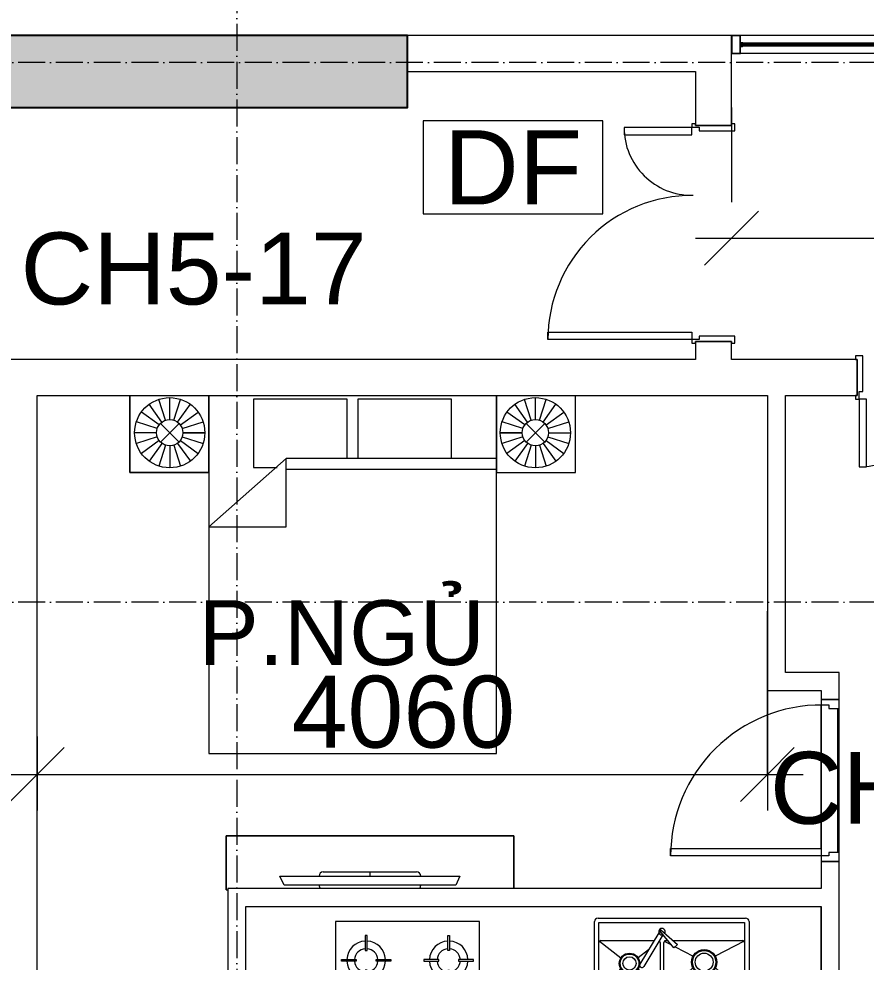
# Model space of a CAD drawing. Header units: millimetres. Extents: x -20144 to 122974, y -38328 to 48263.
# Drawn here: x 9239 to 13950, y 6450 to 11693 of the extents above; entities that cross this region are included whole.
import ezdxf
from ezdxf.enums import TextEntityAlignment as Align

# ---------------------------------------------------------------- set-up
doc = ezdxf.new("R2010")
doc.units = ezdxf.units.MM
doc.linetypes.add('Grid Line', pattern=[4.2, 3, -0.6, 0, -0.6])
for name, color, linetype, lineweight in [('CHU', 181, 'Continuous', 5), ('CUA', 31, 'Continuous', 9), ('DIM', 1, 'Continuous', 5), ('DIM-200', 1, 'Continuous', 5), ('NET-CAT', 3, 'Continuous', 15), ('NET-THAY', 2, 'Continuous', 9), ('THIET BI', 44, 'Continuous', 5), ('TRUC', 225, 'Continuous', 5), ('X-COT HAM$0$LC.HA', 8, 'Continuous', 9), ('Y-GHI CHU PCCC$0$Z-CT1-GHI CHU TT$0$KI-HIEU', 6, 'Continuous', 13)]:
    doc.layers.add(name, color=color, linetype=linetype, lineweight=lineweight)
doc.styles.add('Arial_3', font='arial_1.ttf', dxfattribs={"height": 400})
doc.styles.add('Arial_4', font='arial_1.ttf', dxfattribs={"height": 360})
doc.styles.add('Arial_5', font='arial_1.ttf', dxfattribs={"height": 400})
doc.styles.add('Y-GHI CHU PCCC$0$Arial', font='arial_1.ttf')
doc.dimstyles.new('Diagonal_-_2mm_Arial', dxfattribs={"dimscale": 304.8, "dimtxt": 408.10376, "dimasz": 0.984252, "dimexe": 0.656168, "dimexo": 4.593176, "dimgap": 0.098425, "dimtad": 1, "dimdec": 0, "dimzin": 0, "dimdsep": 46, "dimtxsty": 'Arial_3', "dimblk1": 'OBLIQUE', "dimblk2": 'OBLIQUE', "dimsah": 1, "dimcen": 0.09, "dimdle": 0.656168, "dimazin": 0, "dimtfac": 1, "dimtdec": 4, "dimtix": 1, "dimtmove": 0, "dimatfit": 3, "dimfxl": 1, "dimtvp": 1, "dimtolj": 1, "dimtzin": 0, "dimlwd": 9, "dimlwe": 9, "dimarcsym": 2})

# ---------------------------------------------------------------- blocks, each defined once
blk = doc.blocks.new('ALC1807-ASCENT PLAZA-KET CAU_rvt-1-MẶT BẰNG TẦNG 5 ĐẾN TẦNG 22')
at = {"layer": 'X-COT HAM$0$LC.HA'}
h = blk.add_hatch(color=256, dxfattribs=at)
h.dxf.hatch_style = 1
h.paths.add_polyline_path([(9050.5, 11599.9), (9050.5, 11199.9), (11400.5, 11199.9), (11400.5, 11599.9)])
at = {"ltscale": 1000}
blk.add_lwpolyline([(9050.5, 11599.9), (9050.5, 11199.9), (11400.5, 11199.9), (11400.5, 11599.9)], close=True, dxfattribs=at)
blk = doc.blocks.new('CUA VAO CAN HO - Type 1-1365942-MẶT BẰNG TẦNG 5 ĐẾN TẦNG 22')
at = {"layer": 'CUA'}
for p, q in [((-487.5, 922.3), (-447.5, 922.3)), ((-487.5, 122.3), (-487.5, 922.3)), ((-447.5, 922.3), (-447.5, 122.3)), ((650.5, 499.3), (650.5, 122.3)), ((690.5, 499.3), (650.5, 499.3)), ((690.5, 122.3), (690.5, 499.3)), ((-447.5, 122.3), (-487.5, 122.3)), ((650.5, 122.3), (690.5, 122.3))]:
    blk.add_line(p, q, dxfattribs=at)
at = {"layer": 'CUA', "lineweight": 5}
for p, q in [((-488.5, 122.3), (-508.5, 122.3)), ((-508.5, 122.3), (-508.5, 102.3)), ((-488.5, 81.3), (-488.5, 122.3)), ((711.5, 122.3), (691.5, 122.3)), ((691.5, 122.3), (691.5, 81.3)), ((711.5, 102.3), (711.5, 122.3)), ((-508.5, 102.3), (-498.5, 102.3)), ((-498.5, 102.3), (-498.5, -97.7)), ((-468.5, 81.3), (-488.5, 81.3)), ((-468.5, -117.7), (-468.5, 81.3)), ((691.5, 81.3), (671.5, 81.3)), ((671.5, 81.3), (671.5, -117.7)), ((701.5, -97.7), (701.5, 102.3)), ((701.5, 102.3), (711.5, 102.3)), ((-498.5, -97.7), (-508.5, -97.7)), ((-508.5, -97.7), (-508.5, -117.7)), ((711.5, -97.7), (701.5, -97.7)), ((711.5, -117.7), (711.5, -97.7)), ((-508.5, -117.7), (-468.5, -117.7)), ((671.5, -117.7), (711.5, -117.7))]:
    blk.add_line(p, q, dxfattribs=at)
for centre, radius, start, end in [((-487.5, 122.3), 800, 359.5, 90), ((690.5, 122.3), 377, 90, 180.5)]:
    blk.add_arc(centre, radius, start, end, dxfattribs=at)
blk = doc.blocks.new('X-GIUONG1 - X-GIUONG-V47-MẶT BẰNG TẦNG 5 ĐẾN TẦNG 22')
at = {"layer": 'THIET BI'}
for p, q in [((-1239, -10), (-1239, -439)), ((-1239, -439), (-1239, -10)), ((-1039.2, -147.8), (-1076.9, -31.8)), ((-1016.6, -144.2), (-1016.6, -22.2)), ((-993.9, -147.8), (-956.3, -31.8)), ((-800, -439), (-800, -10)), ((-800, -10), (-800, -2000)), ((-800, -10), (-800, -439)), ((-800, -10), (-800, -2000)), ((-550, -30), (-550, -410)), ((-30, -30), (-550, -30)), ((-30, -360), (-30, -30)), ((30, -30), (30, -360)), ((550, -30), (30, -30)), ((550, -360), (550, -30)), ((800, -10), (800, -439)), ((800, -2000), (800, -10)), ((800, -10), (800, -439)), ((800, -2000), (800, -10)), ((993.9, -147.8), (956.3, -31.8)), ((1016.6, -144.2), (1016.6, -22.2)), ((1039.2, -147.8), (1076.9, -31.8)), ((1239, -439), (1239, -10)), ((1239, -439), (1239, -10)), ((-1075.8, -174.4), (-1174.4, -102.7)), ((-1059.6, -158.2), (-1131.2, -59.5)), ((-973.5, -158.2), (-901.9, -59.5)), ((-957.4, -174.4), (-858.7, -102.7)), ((957.4, -174.4), (858.7, -102.7)), ((973.5, -158.2), (901.9, -59.5)), ((1059.6, -158.2), (1131.2, -59.5)), ((1075.8, -174.4), (1174.4, -102.7)), ((-1086.1, -194.8), (-1202.1, -157.1)), ((-947, -194.8), (-831, -157.1)), ((947, -194.8), (831, -157.1)), ((1086.1, -194.8), (1202.1, -157.1)), ((-1068.3, -269.1), (-964.8, -165.6)), ((-1068.3, -165.6), (-964.8, -269.1)), ((1068.3, -269.1), (964.8, -165.6)), ((1068.3, -165.6), (964.8, -269.1)), ((-1089.7, -217.4), (-1211.7, -217.4)), ((-1086.1, -240), (-1202.1, -277.7)), ((-1075.8, -260.4), (-1174.4, -332.1)), ((-957.4, -260.4), (-858.7, -332.1)), ((-947, -240), (-831, -277.7)), ((-943.4, -217.4), (-821.4, -217.4)), ((-821.4, -217.4), (-943.4, -217.4)), ((943.4, -217.4), (821.4, -217.4)), ((821.4, -217.4), (943.4, -217.4)), ((947, -240), (831, -277.7)), ((957.4, -260.4), (858.7, -332.1)), ((1075.8, -260.4), (1174.4, -332.1)), ((1086.1, -240), (1202.1, -277.7)), ((1089.7, -217.4), (1211.7, -217.4)), ((-1059.6, -276.6), (-1131.2, -375.2)), ((-1039.2, -287), (-1076.9, -402.9)), ((-1016.6, -290.5), (-1016.6, -412.5)), ((-993.9, -287), (-956.3, -402.9)), ((-973.5, -276.6), (-901.9, -375.2)), ((973.5, -276.6), (901.9, -375.2)), ((993.9, -287), (956.3, -402.9)), ((1016.6, -290.5), (1016.6, -412.5)), ((1039.2, -287), (1076.9, -402.9)), ((1059.6, -276.6), (1131.2, -375.2)), ((-370, -360), (-800, -740)), ((-370, -740), (-370, -360)), ((800, -360), (-370, -360)), ((-550, -410), (-420, -410)), ((-1239, -439), (-800, -439)), ((-800, -439), (-1239, -439)), ((-370, -420), (800, -420)), ((800, -439), (1239, -439)), ((800, -439), (1239, -439)), ((-800, -740), (-370, -740)), ((-800, -2000), (800, -2000)), ((-800, -2000), (800, -2000))]:
    blk.add_line(p, q, dxfattribs=at)
for centre, radius in [((-1016.6, -217.4), 195.1), ((1016.6, -217.4), 195.1), ((-1016.6, -217.4), 73.2), ((1016.6, -217.4), 73.2)]:
    blk.add_circle(centre, radius, dxfattribs=at)
blk = doc.blocks.new('X-BEP - X-BEP-1366087-MẶT BẰNG TẦNG 5 ĐẾN TẦNG 22')
at = {"layer": 'THIET BI'}
for p, q in [((3208.6, -600), (3208.6, 0)), ((3208.6, 0), (3208.6, -600)), ((508.6, -84.6), (508.6, -554.6)), ((1308.6, -84.6), (508.6, -84.6)), ((1308.6, -554.6), (1308.6, -84.6)), ((1948.6, -515), (1948.6, -85)), ((1968.6, -65), (2788.6, -65)), ((1973.6, -90), (2783.6, -90)), ((1973.6, -510), (1973.6, -90)), ((2783.6, -90), (2783.6, -510)), ((2808.6, -85), (2808.6, -515)), ((2305.8, -147.7), (2201.1, -322)), ((2390.9, -230.2), (2311.5, -136.1)), ((2318, -130.2), (2409.5, -212.3)), ((674.1, -162.5), (674.1, -245)), ((684.1, -162.5), (674.1, -162.5)), ((684.1, -245), (684.1, -162.5)), ((1133.1, -245), (1133.1, -162.5)), ((1133.1, -162.5), (1143.1, -162.5)), ((1143.1, -162.5), (1143.1, -245)), ((1976.5, -192.9), (2095.4, -286.6)), ((1983.6, -190), (2280.4, -190)), ((2328.1, -158.1), (2222.5, -333.8)), ((2310.7, -192.9), (2304, -198.2)), ((2313.6, -200), (2313.6, -480)), ((2333.6, -480), (2333.6, -200)), ((2336.5, -192.9), (2377.9, -214.7)), ((2343.6, -190), (2357, -190)), ((2384.6, -190), (2773.6, -190)), ((2780.7, -192.9), (2620.5, -277.4)), ((2783.6, -200), (2783.6, -480)), ((674.1, -245), (684.1, -245)), ((1143.1, -245), (1133.1, -245)), ((2249.8, -241), (2191.8, -286.6)), ((2409.5, -212.3), (2390.9, -230.2)), ((2396.7, -224.6), (2496.7, -277.4)), ((541.6, -295), (624.1, -295)), ((541.6, -305), (541.6, -295)), ((624.1, -305), (541.6, -305)), ((624.1, -295), (624.1, -305)), ((734.2, -305), (734.2, -295)), ((734.2, -295), (816.6, -295)), ((816.6, -305), (734.2, -305)), ((816.6, -295), (816.6, -305)), ((1000.6, -295), (1000.6, -305)), ((1083.1, -295), (1000.6, -295)), ((1000.6, -305), (1083.1, -305)), ((1083.1, -305), (1083.1, -295)), ((1193.1, -295), (1193.1, -305)), ((1275.6, -295), (1193.1, -295)), ((1193.1, -305), (1275.6, -305)), ((1275.6, -305), (1275.6, -295)), ((684.1, -355), (674.1, -355)), ((674.1, -355), (674.1, -437.5)), ((684.1, -437.5), (684.1, -355)), ((1133.1, -355), (1143.1, -355)), ((1133.1, -437.5), (1133.1, -355)), ((1143.1, -355), (1143.1, -437.5)), ((1976.5, -487.1), (2095.7, -347.8)), ((2310.7, -487.1), (2191.6, -347.8)), ((2336.5, -487.1), (2496.4, -342)), ((2780.7, -487.1), (2620.9, -342)), ((674.1, -437.5), (684.1, -437.5)), ((1143.1, -437.5), (1133.1, -437.5)), ((785.7, -496.7), (791.5, -496.7)), ((785.7, -536), (785.7, -496.7)), ((791.5, -496.7), (791.5, -536)), ((865.7, -496.7), (871.5, -496.7)), ((865.7, -536), (865.7, -496.7)), ((871.5, -496.7), (871.5, -536)), ((945.7, -496.7), (951.5, -496.7)), ((945.7, -536), (945.7, -496.7)), ((951.5, -496.7), (951.5, -536)), ((1025.7, -496.7), (1031.5, -496.7)), ((1025.7, -536), (1025.7, -496.7)), ((1031.5, -496.7), (1031.5, -536)), ((2783.6, -510), (1973.6, -510)), ((2303.6, -490), (1983.6, -490)), ((2773.6, -490), (2343.6, -490)), ((508.6, -554.6), (1308.6, -554.6)), ((791.5, -536), (785.7, -536)), ((871.5, -536), (865.7, -536)), ((951.5, -536), (945.7, -536)), ((1031.5, -536), (1025.7, -536)), ((2788.6, -535), (1968.6, -535)), ((10, -600), (3208.6, -600)), ((3208.6, -600), (10, -600))]:
    blk.add_line(p, q, dxfattribs=at)
for centre, radius in [((2143.6, -317), 57), ((2558.6, -310), 70), ((2558.6, -310), 65), ((2558.6, -310), 50), ((2143.6, -317), 52), ((2143.6, -317), 37)]:
    blk.add_circle(centre, radius, dxfattribs=at)
for centre, radius, start, end in [((1968.6, -85), 20, 90, 180), ((2788.6, -85), 20, 360, 90), ((2323.6, -140.5), 18.1, 330.6092, 289.5069), ((2318.5, -137.3), 7.15, 94.3974, 170.1542), ((679.1, -300), 107.5, 92.6659, 177.3341), ((679.1, -300), 107.5, 2.6659, 87.3341), ((1138.1, -300), 107.5, 92.6659, 177.3341), ((1138.1, -300), 107.5, 2.6659, 87.3341), ((1983.6, -200), 10, 90, 180), ((2303.6, -200), 10, 0, 62.411), ((2343.6, -200), 10, 90, 180), ((2773.6, -200), 10, 0, 90), ((679.1, -300), 65, 94.4117, 175.5883), ((679.1, -300), 65, 4.4117, 85.5883), ((1138.1, -300), 65, 94.4117, 175.5883), ((1138.1, -300), 65, 4.4117, 85.5883), ((679.1, -300), 107.5, 182.6659, 267.3341), ((679.1, -300), 65, 184.4117, 265.5883), ((679.1, -300), 65, 274.4117, 355.5883), ((679.1, -300), 107.5, 272.6659, 357.3341), ((1138.1, -300), 107.5, 182.6659, 267.3341), ((1138.1, -300), 65, 184.4117, 265.5883), ((1138.1, -300), 65, 274.4117, 355.5883), ((1138.1, -300), 107.5, 272.6659, 357.3341), ((2211.9, -327.7), 12.2, 152.0442, 329.8501), ((788.6, -516.3), 14.9, 101.2431, 258.7569), ((788.6, -516.3), 14.9, 281.2431, 78.7569), ((868.6, -516.3), 14.9, 101.2431, 258.7569), ((868.6, -516.3), 14.9, 281.2431, 78.7569), ((948.6, -516.3), 14.9, 101.2431, 258.7569), ((948.6, -516.3), 14.9, 281.2431, 78.7569), ((1028.6, -516.3), 14.9, 101.2431, 258.7569), ((1028.6, -516.3), 14.9, 281.2431, 78.7569), ((1968.6, -515), 20, 180, 270), ((1983.6, -480), 10, 180, 270), ((2303.6, -480), 10, 270, 0), ((2343.6, -480), 10, 180, 270), ((2773.6, -480), 10, 270, 0), ((2788.6, -515), 20, 270, 0)]:
    blk.add_arc(centre, radius, start, end, dxfattribs=at)
blk = doc.blocks.new('X-TV1 - X-TV 3-1305659-MẶT BẰNG TẦNG 5 ĐẾN TẦNG 22')
at = {"layer": 'THIET BI'}
for p, q in [((1600, 300), (0, 300)), ((0, 300), (0, 0)), ((0, 300), (1600, 300)), ((0, 0), (0, 300)), ((1600, 7.7), (1600, 300)), ((1600, 300), (1600, 7.7)), ((300, 75), (1300, 75)), ((322.5, 25), (300, 75)), ((540, 100), (1060, 100)), ((800, 100), (800, 75)), ((1300, 75), (1277.5, 25)), ((1277.5, 25), (322.5, 25)), ((0, 0), (10, 0))]:
    blk.add_line(p, q, dxfattribs=at)
for centre, start_param, end_param in [((540, 75), 0, 1.570796), ((1060, 75), 4.712389, 6.283185), ((540, 25), 1.570796, 2.33861), ((1060, 25), 3.944575, 4.712389)]:
    blk.add_ellipse(centre, major_axis=(0, 25), ratio=0.9, start_param=start_param, end_param=end_param, dxfattribs=at)
blk = doc.blocks.new('CUA PHONG NGU - Type 1-1365721-MẶT BẰNG TẦNG 5 ĐẾN TẦNG 22')
at = {"layer": 'CUA'}
for p, q in [((-317.5, 890.3), (-277.5, 890.3)), ((-317.5, 52.3), (-317.5, 890.3)), ((-277.5, 890.3), (-277.5, 52.3)), ((-277.5, 52.3), (-317.5, 52.3))]:
    blk.add_line(p, q, dxfattribs=at)
at = {"layer": 'CUA', "lineweight": 5}
for p, q in [((-318.5, 52.3), (-348.5, 52.3)), ((-348.5, 52.3), (-348.5, -47.7)), ((-318.5, 11.3), (-318.5, 52.3)), ((-298.5, 11.3), (-318.5, 11.3)), ((-298.5, -47.7), (-298.5, 11.3)), ((521.5, 11.3), (501.5, 11.3)), ((501.5, 11.3), (501.5, -47.7)), ((551.5, 52.3), (521.5, 52.3)), ((521.5, 52.3), (521.5, 11.3)), ((551.5, -47.7), (551.5, 52.3)), ((-348.5, -47.7), (-298.5, -47.7)), ((501.5, -47.7), (551.5, -47.7))]:
    blk.add_line(p, q, dxfattribs=at)
blk.add_arc((-317.5, 52.3), 838, 359.5, 90, dxfattribs=at)
blk = doc.blocks.new('DIMBLOCK50-MẶT BẰNG TẦNG 5 ĐẾN TẦNG 22')
at = {"layer": 'DIM-200', "lineweight": 9, "transparency": 16777216}
for p, q in [((13400.5, 8401.1), (13400.5, 7292.9)), ((13400.5, 7492.9), (13400.5, 8401.1)), ((9340.5, 7703.5), (9340.5, 7292.9)), ((9340.5, 7492.9), (9340.5, 7703.5)), ((9340.5, 7492.9), (9490.5, 7642.9)), ((13400.5, 7492.9), (13550.5, 7642.9)), ((9140.5, 7492.9), (13600.5, 7492.9)), ((9340.5, 7492.9), (9190.5, 7342.9)), ((13400.5, 7492.9), (13250.5, 7342.9))]:
    blk.add_line(p, q, dxfattribs=at)
at = {"layer": 'DIM-200', "color": 0, "lineweight": 9, "transparency": 16777216, "insert": (10755.2, 8042.2), "char_height": 400, "width": 1476.708, "attachment_point": 1, "line_spacing_factor": 0.941778, "style": 'Arial_3'}
blk.add_mtext('4060', dxfattribs=at)
blk = doc.blocks.new('_Oblique')
at = {"color": 0, "linetype": 'ByBlock', "lineweight": -2}
blk.add_line((-0.5, -0.5), (0.5, 0.5), dxfattribs=at)
blk = doc.blocks.new('DIMBLOCK63-MẶT BẰNG TẦNG 5 ĐẾN TẦNG 22')
at = {"layer": 'Defpoints', "color": 0, "transparency": 16777216}
for p in [(29700.5, 10473.8), (13200.5, 9799.9), (29700.5, 9799.9)]:
    blk.add_point(p, dxfattribs=at)
at = {"layer": 'DIM', "color": 0, "lineweight": 9, "transparency": 16777216}
for p, q in [((13200.5, 11199.9), (13200.5, 10673.8)), ((29700.5, 11199.9), (29700.5, 10673.8)), ((13000.5, 10473.8), (29900.5, 10473.8))]:
    blk.add_line(p, q, dxfattribs=at)
at = {"layer": 'DIM', "color": 0, "lineweight": 9, "transparency": 16777216, "xscale": 300, "yscale": 300, "zscale": 300, "rotation": 180}
blk.add_blockref('_Oblique', (13200.5, 10473.8), dxfattribs=at)
at = {"layer": 'DIM', "color": 0, "lineweight": 9, "transparency": 16777216, "xscale": 300, "yscale": 300, "zscale": 300}
blk.add_blockref('_Oblique', (29700.5, 10473.8), dxfattribs=at)
at = {"layer": 'DIM', "color": 0, "lineweight": 9, "transparency": 16777216, "insert": (21450.5, 10708), "char_height": 400, "attachment_point": 5, "style": 'Arial_3'}
blk.add_mtext('\\A1;16500', dxfattribs=at)
blk = doc.blocks.new('*U753')
for p, q in [((5650, 100, 0), (50, 100, 0)), ((5637, 58.2, 0), (63, 58.2, 0)), ((5650, 0, 0), (50, 0, 0)), ((5637, 41.7, 0), (63, 41.7, 0))]:
    blk.add_line(p, q)
at = {"ltscale": 100}
for p, q in [((50, 61, 0), (50, 39, 0)), ((50, 61, 0), (50, 39, 0)), ((5650, 61, 0), (5650, 39, 0)), ((5650, 61, 0), (5650, 39, 0))]:
    blk.add_line(p, q, dxfattribs=at)
at = {"color": 1, "lineweight": 0, "ltscale": 10}
blk.add_line((56.6, 50, 0), (5643.4, 50, 0), dxfattribs=at)
at = {"ltscale": 25, "elevation": 0}
for points in [[(0, 0), (50, 0), (50, 100), (0, 100)], [(2, 2), (48, 2), (48, 98), (2, 98)]]:
    blk.add_lwpolyline(points, close=True, dxfattribs=at)
at = {"elevation": 0}
for points in [[(50, 39), (50, 61), (62.5, 61, -0.414214), (63, 60.5), (63, 57, -0.414214), (62.5, 56.5, -0.414214), (62, 57), (62, 59.5, 0.414214), (61.5, 60), (51.5, 60, 0.414214), (51, 59.5), (51, 40.5, 0.414214), (51.5, 40), (61.5, 40, 0.414214), (62, 40.5), (62, 43, -0.414214), (62.5, 43.5, -0.414214), (63, 43), (63, 39.5, -0.414214), (62.5, 39), (50, 39)], [(5650, 39), (5650, 61), (5637.5, 61, 0.414214), (5637, 60.5), (5637, 57, 0.414214), (5637.5, 56.5, 0.414214), (5638, 57), (5638, 59.5, -0.414214), (5638.5, 60), (5648.5, 60, -0.414214), (5649, 59.5), (5649, 40.5, -0.414214), (5648.5, 40), (5638.5, 40, -0.414214), (5638, 40.5), (5638, 43, 0.414214), (5637.5, 43.5, 0.414214), (5637, 43), (5637, 39.5, 0.414214), (5637.5, 39), (5650, 39)]]:
    blk.add_lwpolyline(points, format="xyb", dxfattribs=at)
for points in [[(50, 40.5), (50, 59.5)], [(50, 40.5), (50, 59.5)], [(5650, 40.5), (5650, 59.5)], [(5650, 40.5), (5650, 59.5)]]:
    blk.add_lwpolyline(points, dxfattribs=at)
for points in [[(56.6, 52.3, 0.110226), (56.6, 52.2), (56.6, 47.8, 0.110226), (56.6, 47.7, 0.547587), (60.2, 47.2, -0.371535), (60.6, 47.2, 0.207699), (64.7, 47.4, -0.626616), (65, 47.3, -0.088099), (63, 41.9), (63, 44.1), (60.2, 44.1), (60.2, 42.9), (55.7, 46.5, -0.26277), (55.4, 46.9), (55.4, 50), (55.4, 53.1, -0.26277), (55.7, 53.5), (60.2, 57.1), (60.2, 55.9), (63, 55.9), (63, 58.1, -0.088099), (65, 52.7, -0.626616), (64.7, 52.6, 0.207699), (60.6, 52.8, -0.371535), (60.2, 52.8, 0.547587)], [(5643.4, 52.3, -0.110226), (5643.4, 52.2), (5643.4, 47.8, -0.110226), (5643.4, 47.7, -0.547587), (5639.8, 47.2, 0.371535), (5639.4, 47.2, -0.207699), (5635.3, 47.4, 0.626616), (5635, 47.3, 0.088099), (5637, 41.9), (5637, 44.1), (5639.8, 44.1), (5639.8, 42.9), (5644.3, 46.5, 0.26277), (5644.6, 46.9), (5644.6, 50), (5644.6, 53.1, 0.26277), (5644.3, 53.5), (5639.8, 57.1), (5639.8, 55.9), (5637, 55.9), (5637, 58.1, 0.088099), (5635, 52.7, 0.626616), (5635.3, 52.6, -0.207699), (5639.4, 52.8, 0.371535), (5639.8, 52.8, -0.547587)]]:
    blk.add_lwpolyline(points, format="xyb", close=True)
for points in [[(56.6, 47.5), (56.6, 52.5), (5643.4, 52.5), (5643.4, 47.5)], [(5700, 100), (5700, 0), (5650, 0), (5650, 100)], [(5698, 98), (5698, 2), (5652, 2), (5652, 98)]]:
    blk.add_lwpolyline(points, close=True)
blk = doc.blocks.new('Y-GHI CHU PCCC$0$A$C67775D76')
at = {"color": 8, "ltscale": 30}
blk.add_lwpolyline([(-266.7, -137.5), (266.7, -137.5), (266.7, 137.5), (-266.7, 137.5)], close=True, dxfattribs=at)
at = {"color": 8, "style": 'Y-GHI CHU PCCC$0$Arial'}
blk.add_text('DF', height=220, dxfattribs=at).set_placement((0, 0), align=Align.MIDDLE_CENTER)

msp = doc.modelspace()

# ---------------------------------------------------------------- linework, layer by layer
at = {"layer": 'NET-CAT'}
for p, q in [((13200.5, 11599.9), (11400.5, 11599.9)), ((13200.5, 11099.9), (13200.5, 11599.9)), ((11400.5, 11399.9), (13000.5, 11399.9)), ((13000.5, 11399.9), (13000.5, 11099.9)), ((13000.5, 11099.9), (13200.5, 11099.9)), ((13000.5, 9899.9), (13000.5, 9799.9)), ((13200.5, 9899.9), (13000.5, 9899.9)), ((13200.5, 9799.9), (13200.5, 9899.9)), ((13000.5, 9799.9), (9140.5, 9799.9)), ((13900.5, 9799.9), (13200.5, 9799.9)), ((13900.5, 9599.9), (13900.5, 9799.9)), ((9340.5, 9599.9), (13400.5, 9599.9)), ((9340.5, 6259.9), (9340.5, 9599.9)), ((13400.5, 9599.9), (13400.5, 7959.9)), ((13500.5, 9599.9), (13900.5, 9599.9)), ((13500.5, 8059.9), (13500.5, 9599.9)), ((13800.5, 8059.9), (13500.5, 8059.9)), ((13800.5, 7909.9), (13800.5, 8059.9)), ((13400.5, 7959.9), (13700.5, 7959.9)), ((13700.5, 7959.9), (13700.5, 7909.9)), ((13700.5, 7909.9), (13800.5, 7909.9)), ((13700.5, 7009.9), (13700.5, 6859.9)), ((13800.5, 7009.9), (13700.5, 7009.9)), ((13800.5, 6159.9), (13800.5, 7009.9)), ((13700.5, 6859.9), (10400.5, 6859.9)), ((10400.5, 6859.9), (10400.5, 6259.9)), ((10500.5, 6759.9), (13700.5, 6759.9)), ((10500.5, 6159.9), (10500.5, 6759.9)), ((13700.5, 6759.9), (13700.5, 6159.9))]:
    msp.add_line(p, q, dxfattribs=at)
at = {"layer": 'NET-THAY'}
for p, q in [((13700.5, 7080.9), (13700.5, 7879.9)), ((13700.5, 7879.9), (13700.5, 7080.9)), ((13790.5, 7859.9), (13790.5, 7059.9)), ((13800.5, 7059.9), (13800.5, 7859.9))]:
    msp.add_line(p, q, dxfattribs=at)
at = {"layer": 'TRUC', "linetype": 'Grid Line', "ltscale": 50}
for p, q in [((10450.5, 43599.9), (10450.5, -4500.1)), ((43000.5, 11449.9), (-12092.4, 11449.9)), ((43000.5, 8449.9), (-14407, 8449.9))]:
    msp.add_line(p, q, dxfattribs=at)

# ---------------------------------------------------------------- block references
at = {"lineweight": 5}
msp.add_blockref('ALC1807-ASCENT PLAZA-KET CAU_rvt-1-MẶT BẰNG TẦNG 5 ĐẾN TẦNG 22', (0, 0), dxfattribs=at)
at = {"layer": 'CUA'}
msp.add_blockref('*U753', (13200.5, 11499.9, 0), dxfattribs=at)
for name, p, rotation in [('CUA VAO CAN HO - Type 1-1365942-MẶT BẰNG TẦNG 5 ĐẾN TẦNG 22', (13102.8, 10398.5), 89.99999999999993), ('CUA VAO CAN HO - Type 1-1365942-MẶT BẰNG TẦNG 5 ĐẾN TẦNG 22', (14602, 9702.2), 180), ('CUA PHONG NGU - Type 1-1365721-MẶT BẰNG TẦNG 5 ĐẾN TẦNG 22', (13752.8, 7358.5), 89.99999999999997)]:
    msp.add_blockref(name, p, dxfattribs=dict(at, rotation=rotation))
at = {"layer": 'THIET BI'}
for name, p in [('X-GIUONG1 - X-GIUONG-V47-MẶT BẰNG TẦNG 5 ĐẾN TẦNG 22', (11094.1, 9609.9)), ('X-TV1 - X-TV 3-1305659-MẶT BẰNG TẦNG 5 ĐẾN TẦNG 22', (10390.5, 6852.2)), ('X-BEP - X-BEP-1366087-MẶT BẰNG TẦNG 5 ĐẾN TẦNG 22', (10490.5, 6759.9))]:
    msp.add_blockref(name, p, dxfattribs=at)
at = {"layer": 'Y-GHI CHU PCCC$0$Z-CT1-GHI CHU TT$0$KI-HIEU', "color": 8, "xscale": 1.875, "yscale": 1.875, "zscale": 1.875}
msp.add_blockref('Y-GHI CHU PCCC$0$A$C67775D76', (11986.4, 10867.6), dxfattribs=at)

# ---------------------------------------------------------------- texts
at = {"layer": 'CHU', "color": 7, "line_spacing_factor": 0.936439}
for s, insert, char_height, width, attachment_point, style in [('\\pt2540,5080,7620,10160,12700,15240,17780,20320,22860,25400,27940,30480,33020,35560,38100,40640,43180,45720,48260,50800,53340,55880,58420,60960,63500,66040,68580,71120,73660,76200,78740,81280;CH5-17', (11173.6, 10505.4), 400, 1977.58, 3, 'Arial_5'), ('\\pt2540.0016,5079.9996,7620.0012,10159.9992,12700.0008,15239.9988,17780.0004,20319.9984,22860,25400.0016,27939.9996,30480.0012,33019.9992,35560.0008,38099.9988,40640.0004,43179.9984,45720,48260.0016,50799.9996,53340.0012,55879.9992,58420.0008,60959.9988,63500.0004,66039.9984,68580,71120.0016,73659.9996,76200.0012,78739.9992,81280.0008;P.NGỦ', (10237.2, 8461.2), 360, 1589.74, 1, 'Arial_4'), ('\\pt2540,5080,7620,10160,12700,15240,17780,20320,22860,25400,27940,30480,33020,35560,38100,40640,43180,45720,48260,50800,53340,55880,58420,60960,63500,66040,68580,71120,73660,76200,78740,81280;CH5-16', (15340.2, 7618.8), 400, 1977.58, 3, 'Arial_5')]:
    msp.add_mtext(s, dxfattribs=dict(at, insert=insert, char_height=char_height, width=width, attachment_point=attachment_point, style=style))

# ---------------------------------------------------------------- dimensions: what is measured, and where the dimension line sits
at = {"layer": 'DIM', "lineweight": 9}
for base, p1, p2, override, picture, middle in [((29700.5, 10473.8), (13200.5, 9799.9), (29700.5, 9799.9), {"dimpost": '<>', "dimfxl": 16515.441511}, 'DIMBLOCK63-MẶT BẰNG TẦNG 5 ĐẾN TẦNG 22', (21450.5, 10708)), ((13400.5, 7492.9), (9340.5, 9103.5), (13400.5, 9801.1), {"dimpost": '<>', "dimfxl": 4119.492392}, 'DIMBLOCK50-MẶT BẰNG TẦNG 5 ĐẾN TẦNG 22', (11370.5, 7727.1))]:
    dim = msp.add_linear_dim(base=base, p1=p1, p2=p2, dimstyle='Diagonal_-_2mm_Arial', override=override, dxfattribs=at)
    dim.commit()
    dim.dimension.update_dxf_attribs({"geometry": picture, "text_midpoint": middle})

doc.saveas('drawing.dxf')
